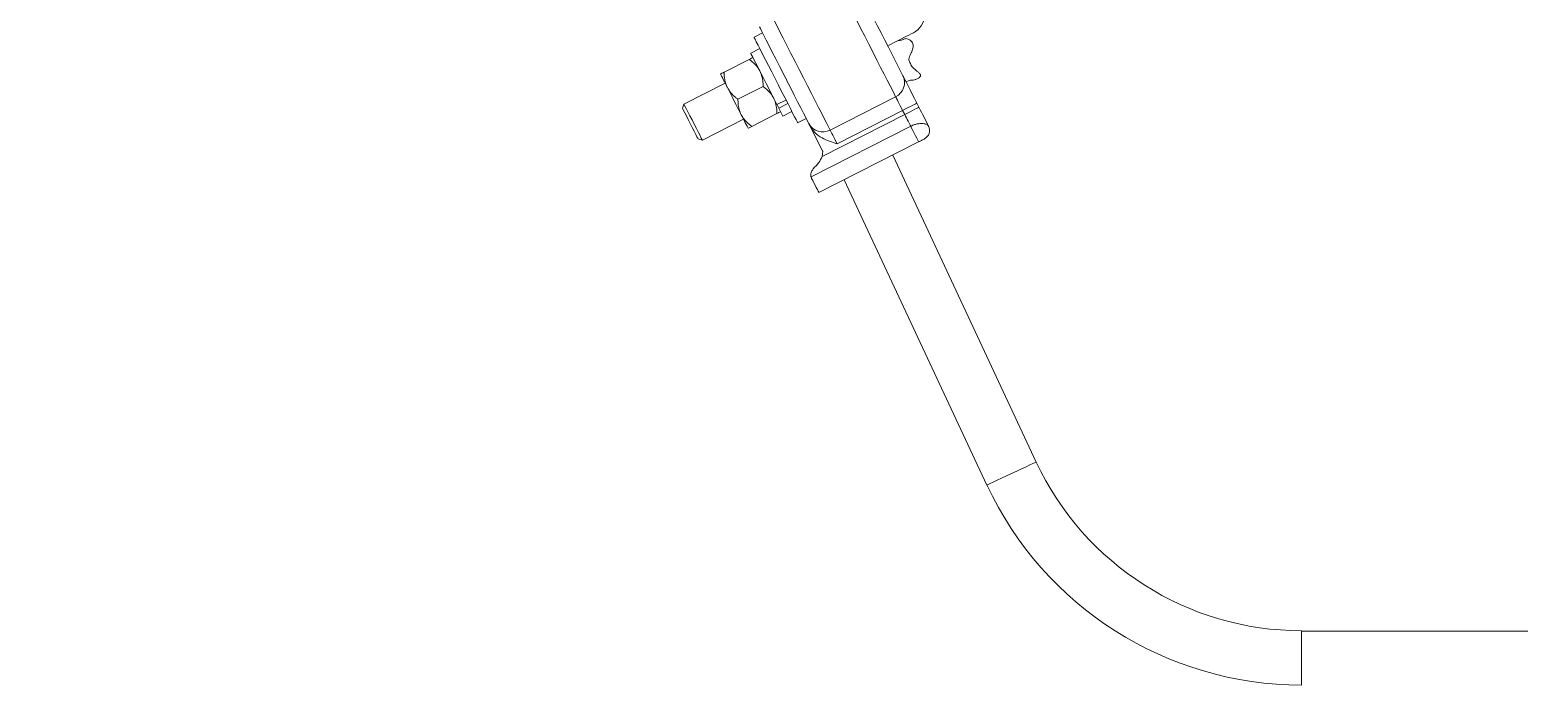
# Model space of a CAD drawing. Header units: millimetres. Extents: x 1587714 to 3094800, y -694377 to -413614.
# Drawn here: x 2056102.2 to 2056567.6, y -550171.3 to -549966.2 of the extents above; entities that cross this region are included whole.
import ezdxf

# ---------------------------------------------------------------- set-up
doc = ezdxf.new("R2010")
doc.units = ezdxf.units.MM
doc.layers.add('M0_EQUIPOS', color=7, linetype='Continuous')

# ---------------------------------------------------------------- blocks, each defined once
blk = doc.blocks.new('poste doble terminal TM1')
at = {"layer": 'M0_EQUIPOS', "linetype": 'Continuous', "lineweight": 15}
for p, q in [((-1056.58, 8778.4), (-1059.25, 8777.04)), ((-1057.45, 8773.51), (-1060.28, 8772.06)), ((-1060.73, 8770.14), (-1068.6, 8766.13)), ((-1068.29, 8762.72), (-1081.16, 8756.16)), ((-1056.4, 8761.65), (-1064.28, 8757.64)), ((-1010.81, 8763.56), (-1011.75, 8763.08)), ((-1081.16, 8756.16), (-1081.6, 8754.82)), ((-1052.09, 8755.98), (-1049.26, 8757.42)), ((-1052.03, 8755.88), (-1051.52, 8754.87)), ((-1051.52, 8754.87), (-1048.69, 8756.31)), ((-1015, 8758.45), (-1035.48, 8748.01)), ((-1008.36, 8756.43), (-1007.72, 8755.17)), ((-1075.4, 8744.85), (-1062.53, 8751.41)), ((-1052.08, 8753.17), (-1059.95, 8749.15)), ((-1050.26, 8752.4), (-1047.43, 8753.84)), ((-1045.63, 8750.31), (-1042.96, 8751.67)), ((-1012.17, 8752.9), (-1037.97, 8739.76)), ((-1012.82, 8754.16), (-1033.3, 8743.73)), ((-1012.17, 8752.9), (-1012.82, 8754.16)), ((-1076.74, 8745.29), (-1075.4, 8744.85)), ((-1037.8, 8741.55), (-1041.69, 8749.17)), ((-1041.43, 8733.35), (-1010.3, 8749.21)), ((-1007.81, 8744.33), (-1038.98, 8728.44)), ((-1037.79, 8741.44), (-1037.97, 8739.76)), ((-1037.79, 8741.44), (-1037.8, 8741.55)), ((-1041.25, 8732.9), (-1041.43, 8733.35))]:
    blk.add_line(p, q, dxfattribs=at)
at = {"layer": 'M0_EQUIPOS', "color": 20, "linetype": 'Continuous', "lineweight": 15}
for p, q in [((-971.07, 8644.17), (-1015.91, 8740.2)), ((-1031.07, 8732.48), (-986.47, 8636.98)), ((-888.16, 8591.39), (-888.16, 8574.39)), ((1230.79, 8591.29), (-888.16, 8591.29))]:
    blk.add_line(p, q, dxfattribs=at)
at = {"layer": 'M0_EQUIPOS', "linetype": 'Continuous', "lineweight": 15, "flags": 128}
for points in [[(-1015, 8758.45), (-1015.44, 8759.3), (-1016.02, 8760.45), (-1016.75, 8761.89), (-1017.62, 8763.58), (-1018.6, 8765.51), (-1019.68, 8767.63), (-1020.84, 8769.92), (-1022.07, 8772.33), (-1023.35, 8774.84), (-1024.65, 8777.39), (-1025.95, 8779.94), (-1027.24, 8782.46), (-1028.48, 8784.9), (-1029.66, 8787.23), (-1030.77, 8789.4), (-1031.78, 8791.38), (-1032.68, 8793.14), (-1033.44, 8794.64), (-1034.07, 8795.88), (-1034.55, 8796.81), (-1034.87, 8797.44)], [(-1028.18, 8795.33), (-1027.88, 8794.73), (-1027.41, 8793.82), (-1026.79, 8792.59), (-1026.02, 8791.09), (-1025.13, 8789.34), (-1024.13, 8787.39), (-1023.05, 8785.27), (-1021.91, 8783.03), (-1020.74, 8780.73), (-1019.56, 8778.41), (-1018.39, 8776.12), (-1017.27, 8773.92), (-1016.22, 8771.86), (-1015.26, 8769.98), (-1014.42, 8768.32), (-1013.7, 8766.91), (-1013.14, 8765.8), (-1012.73, 8765)], [(-1055.35, 8787), (-1055.03, 8786.37), (-1054.55, 8785.44), (-1053.93, 8784.21), (-1053.16, 8782.7), (-1052.26, 8780.94), (-1051.25, 8778.96), (-1050.15, 8776.79), (-1048.96, 8774.47), (-1047.72, 8772.02), (-1046.43, 8769.5), (-1045.13, 8766.95), (-1043.83, 8764.4), (-1042.56, 8761.9), (-1041.33, 8759.48), (-1040.16, 8757.19), (-1039.08, 8755.07), (-1038.1, 8753.15), (-1037.24, 8751.45), (-1036.51, 8750.02), (-1035.92, 8748.86), (-1035.48, 8748.01)], [(-1050.58, 8766.62), (-1051.31, 8768.05), (-1052.45, 8770.29), (-1053.53, 8772.41), (-1054.52, 8774.37), (-1055.41, 8776.11), (-1056.18, 8777.62), (-1056.8, 8778.84), (-1057.27, 8779.76), (-1057.57, 8780.35)], [(-1017.49, 8774.35), (-1016.97, 8774.62), (-1015.07, 8775.59), (-1013.41, 8776.43), (-1012.01, 8777.14), (-1010.91, 8777.71), (-1010.11, 8778.11), (-1009.63, 8778.36), (-1009.46, 8778.44)], [(-1053.73, 8766.19), (-1054.73, 8768.17), (-1055.68, 8770.03), (-1056.56, 8771.75), (-1057.34, 8773.28), (-1058, 8774.59), (-1058.54, 8775.64), (-1058.93, 8776.41), (-1059.17, 8776.88), (-1059.25, 8777.04), (-1059.25, 8777.04)], [(-1012.13, 8776.56), (-1013.47, 8776.07), (-1014.37, 8775.94)], [(-1052.09, 8755.98), (-1052.83, 8757.44), (-1053.66, 8759.06), (-1054.53, 8760.78), (-1055.43, 8762.55), (-1056.33, 8764.3), (-1057.19, 8765.99), (-1057.99, 8767.56), (-1058.7, 8768.95), (-1059.3, 8770.13), (-1059.77, 8771.05), (-1060.09, 8771.69), (-1060.26, 8772.02), (-1060.28, 8772.06)], [(-1069.73, 8765.55), (-1069.7, 8765.48), (-1069.59, 8765.26), (-1069.4, 8764.91), (-1069.15, 8764.41), (-1068.84, 8763.8), (-1068.47, 8763.07), (-1068.04, 8762.23), (-1067.57, 8761.31)], [(-1045.63, 8750.31), (-1045.65, 8750.34), (-1045.81, 8750.65), (-1046.12, 8751.27), (-1046.58, 8752.17), (-1047.18, 8753.35), (-1047.9, 8754.76), (-1048.73, 8756.39), (-1049.64, 8758.18), (-1050.62, 8760.11), (-1051.65, 8762.11), (-1052.69, 8764.16), (-1053.73, 8766.19)], [(-1049.03, 8763.58), (-1050.02, 8765.52), (-1050.58, 8766.62)], [(-1012.73, 8765), (-1012.47, 8764.5), (-1012.11, 8763.79), (-1011.65, 8762.88), (-1011.1, 8761.81), (-1010.48, 8760.59), (-1009.81, 8759.27), (-1009.09, 8757.87), (-1008.36, 8756.43)], [(-1067.57, 8761.31), (-1067.06, 8760.31), (-1066.53, 8759.26), (-1065.97, 8758.17), (-1065.41, 8757.06), (-1064.84, 8755.96), (-1064.29, 8754.87), (-1063.75, 8753.82), (-1063.25, 8752.82)], [(-1042.12, 8750.03), (-1042.53, 8750.82), (-1043.1, 8751.94), (-1043.81, 8753.34), (-1044.66, 8755), (-1045.62, 8756.88), (-1046.67, 8758.95), (-1047.79, 8761.15), (-1048.95, 8763.43), (-1049.03, 8763.58)], [(-1076.74, 8745.29), (-1076.83, 8745.45), (-1077.07, 8745.92), (-1077.45, 8746.68), (-1077.96, 8747.67), (-1078.54, 8748.82), (-1079.17, 8750.05), (-1079.8, 8751.29), (-1080.39, 8752.44), (-1080.89, 8753.42), (-1081.28, 8754.18), (-1081.52, 8754.66), (-1081.6, 8754.82)], [(-1081.16, 8756.16), (-1081.08, 8756), (-1080.83, 8755.52), (-1080.44, 8754.74), (-1079.92, 8753.72), (-1079.3, 8752.51), (-1078.63, 8751.19), (-1077.93, 8749.82), (-1077.26, 8748.5), (-1076.64, 8747.29), (-1076.12, 8746.27), (-1075.73, 8745.5), (-1075.48, 8745.01), (-1075.4, 8744.85), (-1075.4, 8744.85)], [(-1012.82, 8754.16), (-1013.18, 8754.88), (-1013.54, 8755.58), (-1013.88, 8756.24), (-1014.19, 8756.85), (-1014.46, 8757.39), (-1014.69, 8757.84), (-1014.87, 8758.2), (-1015, 8758.45)], [(-1008.36, 8756.43), (-1008.45, 8756.39), (-1008.7, 8756.26), (-1009.11, 8756.05), (-1009.67, 8755.77), (-1010.34, 8755.42), (-1011.11, 8755.03), (-1011.95, 8754.61), (-1012.82, 8754.16)], [(-1007.72, 8755.17), (-1007.8, 8755.13), (-1008.06, 8755), (-1008.47, 8754.79), (-1009.02, 8754.51), (-1009.7, 8754.16), (-1010.47, 8753.77), (-1011.3, 8753.34), (-1012.17, 8752.9)], [(-1007.72, 8755.17), (-1007.31, 8754.37), (-1006.9, 8753.57), (-1006.5, 8752.78), (-1006.11, 8752.02), (-1005.73, 8751.28), (-1005.37, 8750.57), (-1005.03, 8749.9), (-1004.71, 8749.27)], [(-1063.25, 8752.82), (-1062.78, 8751.9), (-1062.35, 8751.06), (-1061.98, 8750.33), (-1061.66, 8749.71), (-1061.41, 8749.22), (-1061.23, 8748.87), (-1061.12, 8748.65), (-1061.09, 8748.58)], [(-1041.69, 8749.17), (-1041.75, 8749.31), (-1041.82, 8749.43), (-1041.88, 8749.55), (-1041.94, 8749.66), (-1041.99, 8749.77), (-1042.04, 8749.86), (-1042.08, 8749.95), (-1042.12, 8750.03)], [(-1010.3, 8749.21), (-1010.46, 8749.54), (-1010.66, 8749.93), (-1010.87, 8750.35), (-1011.11, 8750.81), (-1011.36, 8751.31), (-1011.63, 8751.83), (-1011.9, 8752.36), (-1012.17, 8752.9)], [(-1035.48, 8748.01), (-1035.36, 8747.76), (-1035.17, 8747.4), (-1034.94, 8746.95), (-1034.67, 8746.41), (-1034.36, 8745.8), (-1034.02, 8745.14), (-1033.67, 8744.44), (-1033.3, 8743.73)], [(-1010.3, 8749.21), (-1010, 8748.63), (-1009.62, 8747.89), (-1009.2, 8747.06), (-1008.77, 8746.22), (-1008.38, 8745.46), (-1008.07, 8744.85), (-1007.87, 8744.46), (-1007.81, 8744.33)], [(-1038.98, 8728.44), (-1039.03, 8728.55), (-1039.2, 8728.87), (-1039.45, 8729.38), (-1039.78, 8730.03), (-1040.16, 8730.76), (-1040.55, 8731.53), (-1040.92, 8732.26), (-1041.25, 8732.9)]]:
    blk.add_lwpolyline(points, dxfattribs=at)
at = {"layer": 'M0_EQUIPOS', "color": 20, "linetype": 'Continuous', "lineweight": 15, "flags": 128}
blk.add_lwpolyline([(-971.07, 8644.17), (-971.11, 8644.15), (-971.44, 8644), (-972.1, 8643.69), (-973.05, 8643.25), (-974.24, 8642.69), (-975.64, 8642.04), (-977.17, 8641.32), (-978.77, 8640.58), (-980.37, 8639.83), (-981.9, 8639.11), (-983.3, 8638.46), (-984.49, 8637.9), (-985.44, 8637.46), (-986.09, 8637.15), (-986.43, 8637), (-986.47, 8636.98)], dxfattribs=at)
at = {"layer": 'M0_EQUIPOS', "linetype": 'Continuous', "lineweight": 15}
for centre, radius, start, end in [((-1012.35, 8784.1), 6.35, 297, 117), ((-1017.14, 8762.86), 4.91, 295.911, 25.8735), ((-1010.78, 8774.07), 45.04, 205.2364, 208.7694), ((-1037.79, 8752.34), 4.91, 208.1388, 298.0766), ((-1007.39, 8747.91), 3, 297, 27)]:
    blk.add_arc(centre, radius, start, end, dxfattribs=at)
at = {"layer": 'M0_EQUIPOS', "color": 20, "linetype": 'Continuous', "lineweight": 15}
for radius in [91.5, 108.5]:
    blk.add_arc((-888.16, 8682.89), radius, 205.0312, 270, dxfattribs=at)
at = {"layer": 'M0_EQUIPOS', "linetype": 'Continuous', "lineweight": 15}
for points, knots in [([(-1012.13, 8776.56), (-1011.97, 8776.59), (-1011.63, 8776.65), (-1010.93, 8776.47), (-1010.25, 8776.04), (-1009.7, 8775.39), (-1009.4, 8774.46), (-1009.66, 8773.19), (-1010.33, 8771.78), (-1010.72, 8770.76), (-1010.92, 8770.24)], [0, 0, 0, 0, 0.060266, 0.123472, 0.255341, 0.347672, 0.430248, 0.601763, 0.79848, 1, 1, 1, 1]), ([(-1059.59, 8770.72), (-1059.64, 8770.7), (-1059.73, 8770.65), (-1060.23, 8770.39), (-1060.62, 8770.2), (-1060.73, 8770.14)], [0, 0, 0, 0, 0.406316, 0.82729, 1, 1, 1, 1]), ([(-1060.73, 8770.14), (-1060.09, 8769.63), (-1058.8, 8768.6), (-1057.83, 8767.24), (-1057.44, 8766.49), (-1057.43, 8766.47)], [0, 0, 0, 0, 0.484391, 0.986403, 1, 1, 1, 1]), ([(-1009.84, 8767.8), (-1010.08, 8768.25), (-1010.52, 8769.02), (-1010.8, 8769.87), (-1010.92, 8770.24)], [0, 0, 0, 0, 0.56714, 1, 1, 1, 1]), ([(-1069.73, 8765.55), (-1069.69, 8765.57), (-1069.6, 8765.62), (-1069.1, 8765.88), (-1068.71, 8766.07), (-1068.6, 8766.13)], [0, 0, 0, 0, 0.406301, 0.82726, 1, 1, 1, 1]), ([(-1068.6, 8766.13), (-1068.56, 8765.32), (-1068.48, 8763.67), (-1067.96, 8762.08), (-1067.58, 8761.33), (-1067.57, 8761.31)], [0, 0, 0, 0, 0.484345, 0.986307, 1, 1, 1, 1]), ([(-1057.43, 8766.47), (-1057.17, 8765.86), (-1056.64, 8764.6), (-1056.44, 8762.94), (-1056.41, 8761.94), (-1056.4, 8761.65)], [0, 0, 0, 0, 0.406294, 0.82722, 1, 1, 1, 1]), ([(-1009.84, 8767.8), (-1009.57, 8767.54), (-1009.02, 8767), (-1008.17, 8766.37), (-1007.59, 8765.84), (-1007.32, 8765.45), (-1007.23, 8765.22), (-1007.23, 8765.01), (-1007.31, 8764.73), (-1007.63, 8764.36), (-1008.27, 8764), (-1009.35, 8763.64), (-1010.24, 8763.59), (-1010.81, 8763.56)], [0, 0, 0, 0, 0.140665, 0.288018, 0.39931, 0.434738, 0.465571, 0.490104, 0.514833, 0.571274, 0.668288, 0.787289, 1, 1, 1, 1]), ([(-1067.57, 8761.31), (-1067.23, 8760.74), (-1066.52, 8759.57), (-1065.3, 8758.42), (-1064.51, 8757.82), (-1064.28, 8757.64)], [0, 0, 0, 0, 0.406293, 0.827316, 1, 1, 1, 1]), ([(-1056.4, 8761.65), (-1056.05, 8761.38), (-1055.22, 8760.73), (-1054.04, 8759.55), (-1053.42, 8758.51), (-1053.11, 8757.99)], [0, 0, 0, 0, 0.265439, 0.628089, 1, 1, 1, 1]), ([(-1064.28, 8757.64), (-1064.26, 8757.2), (-1064.23, 8756.14), (-1063.96, 8754.49), (-1063.49, 8753.38), (-1063.25, 8752.82)], [0, 0, 0, 0, 0.265527, 0.628153, 1, 1, 1, 1]), ([(-1053.11, 8757.99), (-1053.06, 8757.89), (-1052.74, 8757.25), (-1052.33, 8755.97), (-1052.11, 8754.43), (-1052.09, 8753.48), (-1052.08, 8753.17)], [0, 0, 0, 0, 0.066559, 0.435263, 0.814507, 1, 1, 1, 1]), ([(-1063.25, 8752.82), (-1063.2, 8752.72), (-1062.86, 8752.09), (-1062.07, 8751), (-1060.95, 8749.92), (-1060.2, 8749.34), (-1059.95, 8749.15)], [0, 0, 0, 0, 0.0665792, 0.4353818, 0.8145868, 1, 1, 1, 1]), ([(-1052.08, 8753.17), (-1051.78, 8753.32), (-1051.18, 8753.63), (-1050.95, 8753.74), (-1050.95, 8753.74), (-1050.95, 8753.74)], [0, 0, 0, 0, 0.484339, 0.986324, 1, 1, 1, 1]), ([(-1010.3, 8749.21), (-1010.06, 8749.33), (-1009.49, 8749.59), (-1008.52, 8749.89), (-1007.29, 8750.1), (-1006.3, 8750.06), (-1005.4, 8749.86), (-1004.92, 8749.6), (-1004.76, 8749.34), (-1004.71, 8749.27)], [0, 0, 0, 0, 0.096737, 0.23384, 0.382127, 0.60323, 0.693753, 0.921778, 1, 1, 1, 1]), ([(-1059.95, 8749.15), (-1060.25, 8749), (-1060.86, 8748.69), (-1061.08, 8748.58), (-1061.09, 8748.58), (-1061.09, 8748.58)], [0, 0, 0, 0, 0.484342, 0.986324, 1, 1, 1, 1]), ([(-1033.3, 8743.73), (-1033.3, 8743.73), (-1034.09, 8744.01), (-1035.69, 8744.49), (-1038.12, 8745.57), (-1040.32, 8747.05), (-1041.27, 8748.53), (-1041.69, 8749.17)], [0, 0, 0, 0, 0.001393, 0.244727, 0.487373, 0.778492, 1, 1, 1, 1]), ([(-1006.02, 8745.24), (-1006.06, 8745.22), (-1006.14, 8745.18), (-1006.61, 8744.94), (-1007.11, 8744.68), (-1007.48, 8744.49), (-1007.71, 8744.38), (-1007.81, 8744.33)], [0, 0, 0, 0, 0.326477, 0.65593, 0.799218, 0.919616, 1, 1, 1, 1]), ([(-1037.97, 8739.76), (-1038.28, 8739.11), (-1038.98, 8737.65), (-1040.44, 8736.33), (-1041.27, 8735.11), (-1041.54, 8734.35), (-1041.54, 8733.76), (-1041.47, 8733.47), (-1041.43, 8733.35)], [0, 0, 0, 0, 0.262205, 0.594102, 0.720256, 0.820044, 0.920013, 1, 1, 1, 1])]:
    blk.add_open_spline(points, degree=3, knots=knots, dxfattribs=at)

msp = doc.modelspace()

# ---------------------------------------------------------------- linework, layer by layer
at = {"color": 5}
msp.add_arc((2061183.3471, -474010.1855), 77008.6558, 259.566268269, 266.990086958, dxfattribs=at)

# ---------------------------------------------------------------- block references
msp.add_blockref('poste doble terminal TM1', (2057387.7201, -558745.6049))

doc.saveas('drawing.dxf')
